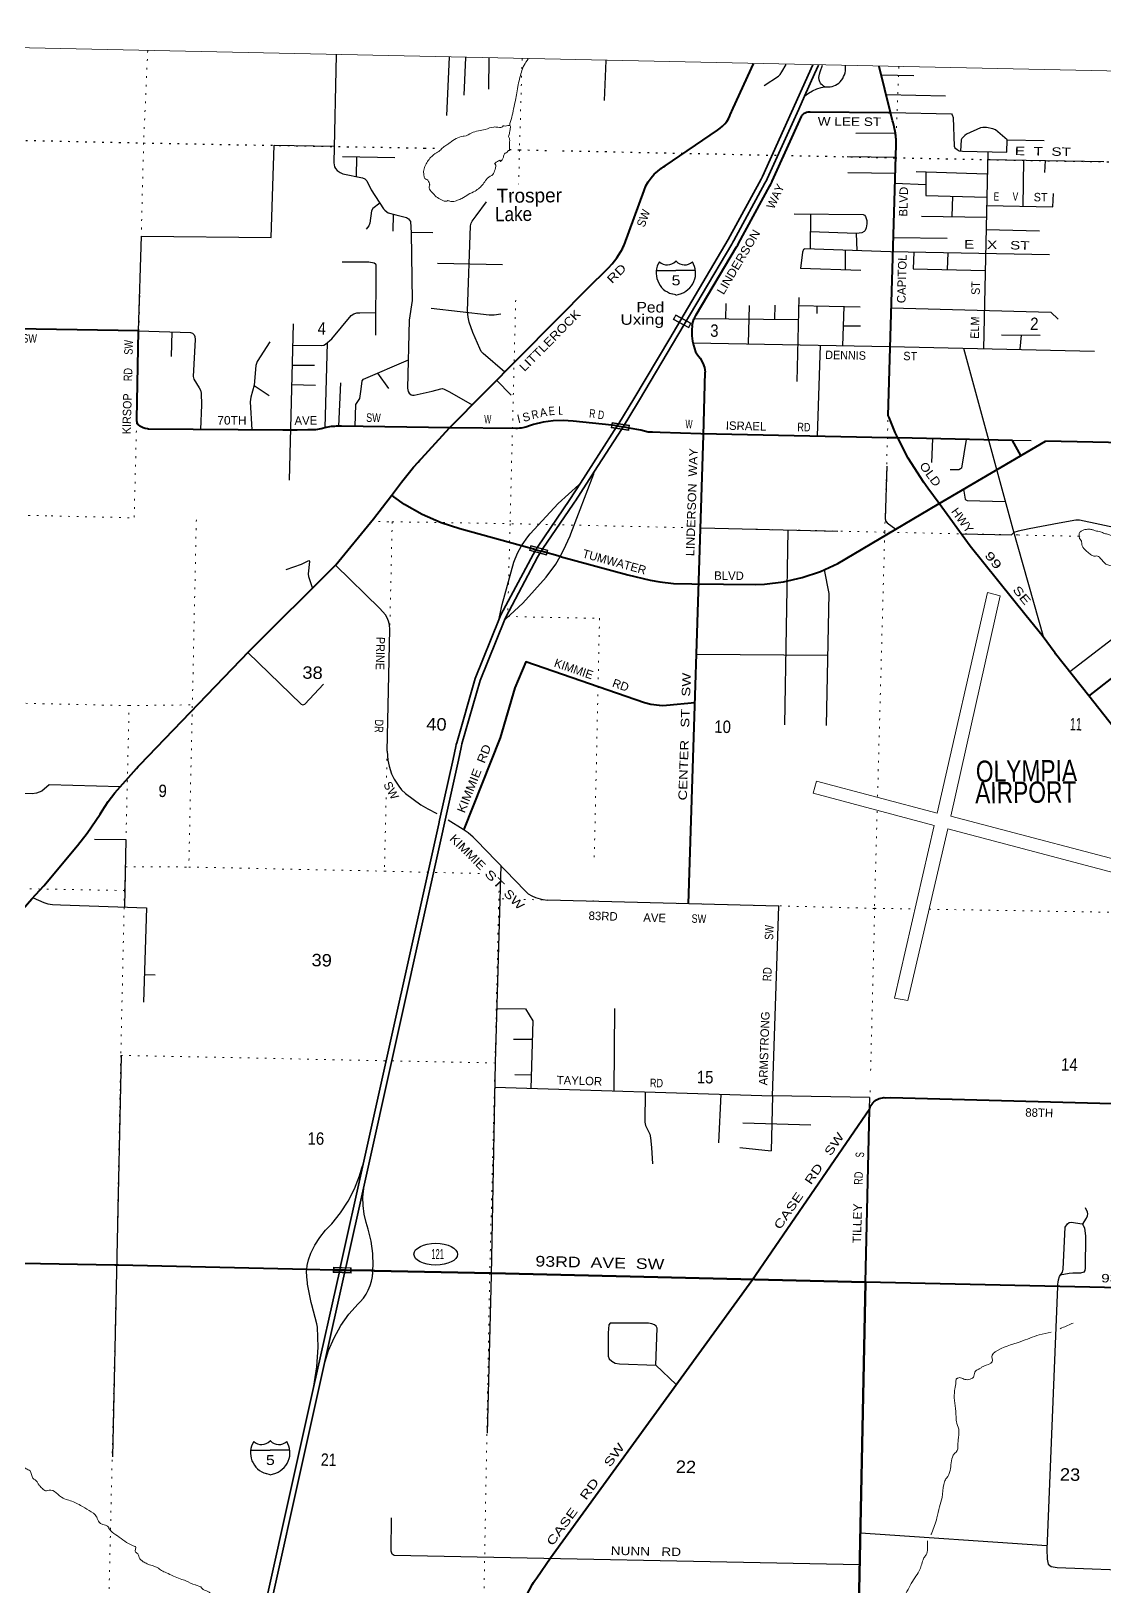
# Model space of a CAD drawing. Header units: feet. Extents: x -518066 to -250644, y -364975 to -177792.
# Drawn here: x -490055 to -474854, y -199829 to -177792 of the extents above; entities that cross this region are included whole.
import ezdxf
from ezdxf.enums import TextEntityAlignment as Align

# ---------------------------------------------------------------- set-up
doc = ezdxf.new("R2010")
doc.units = ezdxf.units.FT
doc.header["$LTSCALE"] = 80
doc.linetypes.add('DOTTED', pattern=[1.5, 0.3, -1.2])
for name, color, linetype, lineweight in [('15', 7, 'Continuous', 25), ('17', 7, 'Continuous', 25), ('18', 7, 'Continuous', 35), ('19', 7, 'Continuous', 25), ('23', 7, 'Continuous', 70), ('26', 7, 'Continuous', 40), ('29', 7, 'Continuous', 25), ('30', 7, 'Continuous', 13), ('36', 7, 'Continuous', 13), ('39', 7, 'Continuous', 13), ('4', 7, 'Continuous', 25), ('41', 7, 'Continuous', 13), ('55', 7, 'Continuous', 13), ('6', 7, 'DOTTED', 25), ('7', 7, 'DOTTED', 13)]:
    doc.layers.add(name, color=color, linetype=linetype, lineweight=lineweight)
doc.layers.add('27', color=7, linetype='Continuous')
doc.layers.add('45', color=7, linetype='Continuous')

msp = doc.modelspace()

# ---------------------------------------------------------------- linework, layer by layer
at = {"layer": '15'}
for p, q in [((-480930.06, -181053.13), (-480927.16, -181050.22)), ((-480923.99, -181052.6), (-480927.42, -181050.22)), ((-481202.77, -181184.6), (-480926.36, -181184.6)), ((-480926.36, -181530.18), (-480990.25, -181512.22)), ((-480926.89, -181530.44), (-480863.26, -181511.7)), ((-486673.35, -197763.21), (-486670.45, -197760.3)), ((-486667.28, -197762.68), (-486670.71, -197760.3)), ((-486946.06, -197894.68), (-486669.65, -197894.68)), ((-486669.65, -198240.26), (-486733.54, -198222.3)), ((-486670.18, -198240.52), (-486606.55, -198221.78))]:
    msp.add_line(p, q, dxfattribs=at)
for points in [[(-480651, -181184.6), (-480926.89, -181184.6), (-480926.36, -181184.6)], [(-486394.29, -197894.68), (-486670.18, -197894.68), (-486669.65, -197894.68)]]:
    msp.add_lwpolyline(points, dxfattribs=at)
for centre, radius, start, end in [((-480900.14, -181219.7), 306.13, 148.4443, 254.43385), ((-481048.74, -180937.1), 165.66, 227.34239, 315.81152), ((-480805.05, -180937.1), 165.66, 224.18821, 312.69382), ((-480953.65, -181219.7), 306.13, 283.08089, 31.62484), ((-486643.43, -197929.78), 306.13, 148.44429, 254.43385), ((-486792.03, -197647.18), 165.66, 227.34269, 315.81214), ((-486548.34, -197647.18), 165.66, 224.18822, 312.69381), ((-486696.94, -197929.78), 306.13, 283.08096, 31.62483)]:
    msp.add_arc(centre, radius, start, end, dxfattribs=at)
at = {"layer": '17'}
msp.add_ellipse((-484326.79, -195116.96), major_axis=(-309.24, 1), ratio=0.500121, dxfattribs=at)
at = {"layer": '18'}
for p, q in [((-478963.16, -178395.9), (-478906.43, -178273.42)), ((-479105.67, -178711.64), (-478963.16, -178395.9)), ((-482279.64, -184197.64), (-481757.08, -183385.78)), ((-486055.95, -197005.66), (-485687.02, -195343.46)), ((-485925.1, -196763.8), (-485610.18, -195344.9))]:
    msp.add_line(p, q, dxfattribs=at)
for points in [[(-481757.08, -183385.78), (-481733.47, -183349.1), (-481522.54, -183001.01), (-481014.83, -182144.15), (-480186.11, -180745.52), (-479720.34, -179888.68), (-479703.33, -179852.58), (-478989.63, -178271.67)], [(-481675.79, -183398.58), (-481472.98, -183064.62), (-481457.31, -183038.72), (-481443.03, -183014.62), (-480976.1, -182226.59), (-480136.1, -180808.93), (-480121.11, -180783.62), (-480107.69, -180758.93), (-479666.81, -179947.89), (-479652.96, -179922.41), (-479641.4, -179897.89), (-479634.79, -179883.88), (-479188.82, -178895.84), (-479105.67, -178711.64)], [(-482080.14, -184027.19), (-481697.9, -183434.99), (-481675.79, -183398.58)], [(-482908.98, -185137.76), (-482887.89, -185103.11), (-482426.66, -184425.15), (-482279.64, -184197.64)], [(-482833.31, -185158.57), (-482811.45, -185122.77), (-482383.35, -184495.23), (-482362.7, -184464.95), (-482349.97, -184445.23), (-482080.14, -184027.19)], [(-483432.98, -186131.45), (-483405.25, -186062.7), (-482949.54, -185204.39), (-482908.98, -185137.76)], [(-483354.42, -186137.79), (-483336.96, -186094.5), (-482884.94, -185243.15), (-482833.31, -185158.57)], [(-485353.85, -193842.35), (-484283.38, -189019.42), (-484272.28, -188969.42), (-484080.42, -188105.01), (-484041.42, -187923.26), (-484036.04, -187898.22), (-484028.9, -187873.26), (-483768.75, -186963.95), (-483432.98, -186131.45)], [(-485342.57, -194139.17), (-484006.82, -188121.07), (-483967.99, -187940.16), (-483962.58, -187914.94), (-483955.49, -187890.16), (-483697.51, -186988.43), (-483354.42, -186137.79)], [(-485687.02, -195343.46), (-485678.32, -195304.25), (-485353.85, -193842.35)], [(-485610.18, -195344.9), (-485601.77, -195307), (-485342.57, -194139.17)], [(-487967.13, -205978.77), (-487960.06, -205939.1), (-487954.27, -205906.56), (-485925.1, -196763.8)], [(-488043.52, -205978), (-488036.55, -205938.88), (-488028.15, -205891.78), (-486055.95, -197005.66)]]:
    msp.add_lwpolyline(points, dxfattribs=at)
at = {"layer": '19'}
for points in [[(-478823.15, -178580.83), (-478839.76, -178569.99), (-478852.1, -178560.1), (-478865.72, -178546.48), (-478879.33, -178529.45), (-478891.24, -178509.02), (-478899.75, -178483.49), (-478901.45, -178447.74), (-478894.64, -178400.07), (-478886.14, -178371.12), (-478852.9, -178274.54)], [(-478823.15, -178580.83), (-478798.15, -178583.35), (-478795.99, -178583.6), (-478769.23, -178583.87), (-478742.6, -178581.34), (-478716.37, -178576.04), (-478690.84, -178568.03), (-478666.29, -178557.4), (-478642.98, -178544.26), (-478622.43, -178529.74), (-478601.32, -178509.48), (-478582.44, -178487.13), (-478566.01, -178462.92), (-478552.19, -178437.13), (-478541.15, -178410.04), (-478533, -178381.95), (-478527.83, -178353.15), (-478525.7, -178323.97), (-478527.05, -178281.41)], [(-479105.67, -178711.64), (-479081.38, -178694), (-479052.01, -178672.67), (-478993.8, -178639.09), (-478932.41, -178611.77), (-478868.5, -178591.03), (-478848.15, -178586.37), (-478823.15, -178580.83)], [(-483110.8, -185082.26), (-483102.49, -185067.08), (-483024.39, -184954.22), (-482992.39, -184914.42), (-482595.48, -184483.53), (-482302.14, -184218), (-482279.64, -184197.64)], [(-482565.54, -185232.2), (-482516.07, -185146.62), (-482424.02, -184940.12), (-482413.94, -184913.38), (-482087.92, -184062.48), (-482080.14, -184027.19)], [(-483432.98, -186131.45), (-483423.87, -186087.05), (-483388.51, -185914.62), (-483221.3, -185314.12), (-483168.37, -185187.48), (-483110.8, -185082.26)], [(-483354.42, -186137.79), (-483334, -186118.78), (-483093.72, -185895.15), (-482762.18, -185525.21), (-482629.21, -185342.36), (-482565.54, -185232.2)], [(-486152.09, -195332.83), (-486146.67, -195275.63), (-486130.42, -195195.11), (-486095.21, -195103.56), (-486038.07, -194988.05), (-485969.16, -194879.15), (-485889.26, -194778.05), (-485799.22, -194685.86), (-485674.28, -194532.75), (-485566.03, -194367.42), (-485475.65, -194191.68), (-485404.14, -194007.46), (-485371.12, -193892.35), (-485353.85, -193842.35)], [(-485217.23, -195349.75), (-485215.52, -195324.75), (-485213.61, -195282.77), (-485218.24, -195107.47), (-485241.17, -194933.62), (-485282.15, -194763.12), (-485313.54, -194668.97), (-485340.96, -194550.2), (-485355.81, -194429.22), (-485357.93, -194307.35), (-485347.3, -194185.92), (-485344.51, -194158.38), (-485342.57, -194139.17)], [(-486055.95, -197005.66), (-486049.89, -196960.16), (-486048.85, -196952.33), (-486043.89, -196923.75), (-486010.39, -196714.09), (-485991.48, -196431.47), (-486002.21, -196148.41), (-486011.55, -196101.89), (-486082.48, -195834.64), (-486091.06, -195800.72), (-486140.25, -195542.43), (-486144.15, -195521.17), (-486153.57, -195439.56), (-486154.42, -195357.42), (-486152.09, -195332.83)], [(-485925.1, -196763.8), (-485921.5, -196751.2), (-485916.3, -196732.32), (-485901.4, -196669.01), (-485843.16, -196481.26), (-485765.6, -196300.64), (-485669.6, -196129.1), (-485556.19, -195968.55), (-485426.61, -195820.73), (-485394.93, -195789.57), (-485351.38, -195738.59), (-485313.41, -195683.33), (-485281.42, -195624.41), (-485255.76, -195562.46), (-485236.72, -195498.18), (-485229.14, -195457.25), (-485224.58, -195432.63), (-485220.55, -195407.25), (-485218.74, -195395.87), (-485217.63, -195374.75), (-485217.23, -195349.75)]]:
    msp.add_lwpolyline(points, dxfattribs=at)
at = {"layer": '23'}
msp.add_line((-485778.96, -195341.17), (-485687.02, -195343.46), dxfattribs=at)
for points in [[(-485217.23, -195349.75), (-485242.23, -195349.21), (-485610.18, -195344.9), (-485687.02, -195343.46)], [(-478242.31, -195511.34), (-483539.79, -195386.97), (-483540.24, -195386.94), (-485192.23, -195350.31), (-485217.23, -195349.75)], [(-478461.53, -206139.79), (-478458, -206114.79), (-478351.05, -200847.36), (-478350.54, -200822.36), (-478350.02, -200797.36), (-478242.42, -195516.4), (-478242.31, -195511.34)]]:
    msp.add_lwpolyline(points, dxfattribs=at)
at = {"layer": '26'}
for p, q in [((-477889.1, -178944.08), (-478050.48, -178291.41)), ((-477785.02, -183555.16), (-477930.32, -183552.11)), ((-476161.13, -183589.28), (-477785.02, -183555.16)), ((-476041.71, -183802.58), (-476161.13, -183589.28)), ((-472646.13, -183663.15), (-475696.74, -183599.04)), ((-482908.98, -185137.76), (-483110.8, -185082.26)), ((-482908.98, -185137.76), (-482833.31, -185158.57)), ((-482565.54, -185232.2), (-482833.31, -185158.57)), ((-485778.96, -195341.17), (-486152.09, -195332.83))]:
    msp.add_line(p, q, dxfattribs=at)
for points in [[(-484133.04, -183410.01), (-482135.22, -181396.5), (-481928.62, -181193.27), (-481901.67, -181166.65), (-481879.55, -181143.67), (-481828.47, -181090.61), (-481761.89, -181005.12), (-481704.62, -180913.14), (-481684.81, -180874.15), (-481672.09, -180849.09), (-481661.68, -180824.15), (-481376.93, -180048.32), (-481350.51, -179986.17), (-481317.73, -179927.12), (-481278.97, -179871.83), (-481234.63, -179820.88), (-481185.21, -179774.86), (-481131.26, -179734.25), (-481127.06, -179731.58), (-481101.7, -179715.46), (-481077.06, -179698.65), (-480336.81, -179193.71), (-480299.9, -179168.49), (-480265.83, -179139.56), (-480234.97, -179107.22), (-480207.66, -179071.83), (-480184.2, -179033.79), (-480164.84, -178993.5), (-480158.41, -178977.15), (-480116.16, -178885.46), (-479827.83, -178254.03)], [(-480696.26, -181960.56), (-480690.85, -181937.09), (-480683.63, -181906.4), (-480672.35, -181874.78), (-480666.03, -181860.33), (-480652.8, -181837.89), (-480638.03, -181812.96), (-480067.27, -180849.71), (-480052, -180823.93), (-480038.83, -180799.71), (-479595.54, -179984.22), (-479581.33, -179958.07), (-479570.08, -179934.22), (-479562.15, -179917.4), (-479149.06, -179002.22), (-479143.16, -178991.25), (-479136.15, -178980.96), (-479128.11, -178971.46), (-479119.11, -178962.85), (-479109.27, -178955.23), (-479098.68, -178948.68), (-479087.47, -178943.28), (-479078.06, -178939.9), (-479053.11, -178934.6), (-479028.06, -178934.8), (-477918, -178943.85), (-477889.1, -178944.08)], [(-477921.24, -183236.93), (-477810.81, -179404.63), (-477809.84, -179350.15), (-477809.39, -179325.24), (-477811.71, -179300.15), (-477817.64, -179235.99), (-477835.15, -179148.18), (-477853.1, -179087.22), (-477859.44, -179064.06), (-477889.1, -178944.08)], [(-481757.08, -183385.78), (-481836.46, -183374.03), (-482383.37, -183316.94), (-482525.05, -183307.11), (-482666.99, -183312.15), (-482807.63, -183331.99), (-482945.42, -183366.42), (-482987.16, -183379.96), (-483051.29, -183401.05), (-483117.28, -183415.33), (-483142.74, -183418.43), (-483167.81, -183421.49), (-483192.74, -183420.84), (-484123.49, -183411.11), (-485663.34, -183389.86), (-485680.1, -183389.12), (-485736.16, -183390.19), (-485761.29, -183390.66), (-485786.16, -183393.01), (-485807.86, -183395.06), (-485876.13, -183407.61), (-485950.97, -183426.6), (-486030.77, -183438.34), (-486086.37, -183440.64), (-486111, -183441.66), (-486136.37, -183441.99), (-486286.63, -183443.94), (-486491.23, -183443.24), (-488394.24, -183430.43), (-488409.85, -183428.22), (-488439.99, -183421.49), (-488469.26, -183411.65), (-488497.34, -183398.8), (-488497.94, -183398.54), (-488507.81, -183393.53), (-488517.1, -183387.53), (-488525.71, -183380.58), (-488533.54, -183372.78), (-488540.52, -183364.2), (-488546.57, -183354.93), (-488551.61, -183345.09), (-488554.28, -183338.17), (-488560.22, -183313.21), (-488559.77, -183288.17), (-488537.01, -182035.46), (-490569.17, -182003.47)], [(-480696.26, -181960.56), (-480703.48, -182029.17), (-480703.48, -182108.62), (-480692.65, -182184.45), (-480679.12, -182238.61), (-480647.54, -182334.31), (-480622.28, -182377.65), (-480585.29, -182426.39), (-480545.59, -182495), (-480523.03, -182556.4), (-480512.95, -182625.1)], [(-480749.69, -190153.6), (-480537.1, -183515.69), (-480512.95, -182625.1)], [(-477785.02, -183555.16), (-477824.47, -183477.08), (-477908.84, -183267.72), (-477921.24, -183236.93)], [(-484955.45, -184368.2), (-484812.81, -184180.22), (-484642.9, -183969.06), (-484575.37, -183897.38), (-484551.54, -183872.08), (-484529.05, -183847.38), (-484133.02, -183412.43)], [(-481757.08, -183385.78), (-481701.16, -183393.97), (-481675.79, -183398.58)], [(-477930.32, -183552.11), (-480575.88, -183496.52), (-481147.85, -183476.85), (-481257.12, -183474), (-481317.47, -183474.73), (-481421.66, -183446.72), (-481587.44, -183414.64), (-481675.79, -183398.58)], [(-477198.74, -184485.26), (-477359.41, -184264.05), (-477419.37, -184184.26), (-477640.45, -183841.28), (-477785.02, -183555.16)], [(-482565.54, -185232.2), (-481606, -185496.05), (-481289.65, -185569.75), (-481153.65, -185590.91), (-480962.85, -185614.51), (-480700, -185623.05), (-479805, -185631.05), (-479671.6, -185625.64), (-479402.02, -185593.51), (-479137.27, -185533.38), (-478880.27, -185445.9), (-478633.81, -185332.04), (-477223.4, -184499.81), (-475696.74, -183599.04)], [(-494455.79, -195173.58), (-494448.86, -195165.48), (-490043.31, -190083.89), (-489876.25, -189898.59), (-489396.82, -189326.16), (-489262.19, -189152.23), (-489076.32, -188885.03), (-489051.2, -188838.75), (-488966.54, -188705.85), (-488868.45, -188582.52), (-488561.11, -188235.3), (-488539.08, -188210.42), (-488514.98, -188185.3), (-486967.93, -186573.17), (-485741.85, -185351.61), (-485206.7, -184699.29), (-484955.45, -184368.2)], [(-483110.8, -185082.26), (-483988, -184841.05), (-484250.29, -184755.79), (-484517.27, -184639.65), (-484770.65, -184496.25), (-484922, -184391.37), (-484955.45, -184368.2)], [(-475081.81, -187208.85), (-475554.31, -186611.37), (-475559.69, -186604.76), (-475742.15, -186354.18), (-475966.44, -186075.67), (-476760.63, -185088.43), (-477198.74, -184485.26)], [(-475081.81, -187208.85), (-475059.62, -187191.59), (-472787.02, -185423.37)], [(-480658.54, -187307.68), (-481058.48, -187346.54), (-481113.52, -187348.35), (-481158.63, -187346.54), (-481282.23, -187328.49), (-481371.78, -187305.47), (-483053.26, -186726.53), (-483209.33, -187095.7), (-483413.78, -187801.57), (-483936.45, -189111.67)], [(-471896.4, -191685.26), (-471911.84, -191662.52), (-472551.77, -190652.27), (-473210.81, -189611.86), (-473333.27, -189424.42), (-473415.28, -189316.21), (-475081.81, -187208.85)], [(-478242.31, -195511.34), (-478187.7, -193072.88), (-478182.47, -193051.64), (-478174.89, -193030.52), (-478165.14, -193010.3), (-478153.33, -192991.22), (-478139.59, -192973.48), (-478124.06, -192957.27), (-478106.94, -192942.78), (-478088.38, -192930.15), (-478068.62, -192919.53), (-478047.84, -192911.03), (-478026.3, -192904.76), (-478004.22, -192900.77), (-477981.84, -192899.11), (-477959.41, -192899.8), (-477890.18, -192899.26), (-474225.5, -192996.85)], [(-483043.19, -199949.36), (-482956.41, -199790.83), (-482942.74, -199765.86), (-482925.12, -199740.83), (-482895.85, -199699.26), (-482704.51, -199418.08), (-479852.68, -195487.78), (-478182.47, -193051.64)], [(-486152.09, -195332.83), (-488819.53, -195273.23), (-488844.53, -195272.24), (-488869.53, -195271.8), (-494143.53, -195179.98), (-494430.57, -195174.09), (-494455.79, -195173.58)], [(-470288.56, -195689.2), (-470600.54, -195656.01), (-470658.13, -195651.08), (-470683.13, -195648.94), (-470708.13, -195646.37), (-470743.42, -195644.28), (-470821.59, -195647.03), (-470874.85, -195662.09), (-470945.08, -195675.06), (-470991.41, -195678.68), (-470997.09, -195679.13), (-471041.41, -195677.76), (-471145.91, -195674.52), (-471696.41, -195652.74), (-472954.72, -195629.94), (-478242.31, -195511.34)]]:
    msp.add_lwpolyline(points, dxfattribs=at)
at = {"layer": '29'}
for p, q in [((-484137.81, -178162.81), (-484172.9, -178988.72)), ((-483903.62, -178167.78), (-483927.82, -178699.72)), ((-483573.27, -178174.8), (-483579.07, -178615.39)), ((-481916.78, -178209.91), (-481944.65, -178774.28)), ((-478021.27, -178409.56), (-477560.01, -178419.91)), ((-477952.03, -178689.57), (-477111.86, -178708.33)), ((-477816.95, -179239.45), (-478379.5, -179240.86)), ((-476239.24, -179331.04), (-475713.47, -179340.13)), ((-485646.86, -179570.29), (-484904.04, -179583.35)), ((-485449.45, -179852.8), (-485443.6, -179573.86)), ((-477823.88, -179584.21), (-478503.22, -179572.53)), ((-476511.75, -179500.94), (-476572.51, -182291.25)), ((-477822.5, -179810.39), (-478491.55, -179799.09)), ((-476522.9, -179819.51), (-477527.38, -179786.24)), ((-476514.15, -179611.01), (-474868.37, -179641.44)), ((-476004.66, -179620.43), (-476017.72, -180270.47)), ((-475704.13, -179795.59), (-475696.8, -179626.12)), ((-477826.48, -179948.39), (-477388.7, -179964.3)), ((-477013.26, -180131.3), (-477019.59, -180419.8)), ((-484928.09, -180384.7), (-484933.53, -180626.45)), ((-479023.66, -180381.52), (-479026.73, -180878.21)), ((-477448.01, -180412.2), (-476531.95, -180428.46)), ((-484676.04, -180640.14), (-484369.93, -180644.66)), ((-478373.08, -180657.42), (-478366.94, -180901.73)), ((-475778.83, -180624.74), (-476535.87, -180608.6)), ((-478530.58, -180895.9), (-478531.22, -181177.77)), ((-477084.68, -180728.47), (-477848.76, -180721.79)), ((-484304.2, -181081.32), (-483380.03, -181100.05)), ((-477078.46, -180934.07), (-477086.27, -181171.15)), ((-478307.13, -181185.3), (-479165.09, -181156.48)), ((-479188.58, -181564.75), (-479215.26, -182757.2)), ((-480219.01, -181649.81), (-480223.92, -181868.3)), ((-479888.82, -181677.25), (-479903.08, -182221.87)), ((-479528.08, -181673.46), (-479531.24, -181874.19)), ((-479197.21, -181680.75), (-478318.8, -181696.82)), ((-478933.44, -181685.58), (-478931.08, -181792.91)), ((-478551.88, -181692.56), (-478566.4, -182248.66)), ((-486347.21, -181940.91), (-486402.25, -184151.52)), ((-480668.5, -181864.52), (-479195.57, -181877.04)), ((-478559.05, -181967.33), (-478311.52, -181969.09)), ((-488064.92, -182051.14), (-488074.99, -182399.08)), ((-485865.93, -182206.67), (-485896.97, -183412.9)), ((-478886.56, -182242.25), (-478927.83, -183531.15)), ((-476317.51, -182095.97), (-475769.5, -182098.54)), ((-476038.93, -182097.28), (-476056.41, -182295.6)), ((-486361.72, -182523.62), (-486041.4, -182522.47)), ((-485153.68, -182638.35), (-484995.66, -182852.83)), ((-486898.46, -182810.26), (-486684.08, -182955.18)), ((-486368.6, -182799.9), (-486029.71, -182805.08)), ((-485675.59, -182775.47), (-485701.49, -183389.33)), ((-483466.85, -182738.59), (-483257.61, -182949.94)), ((-477295.4, -183565.45), (-477310.26, -183901.66)), ((-475896.68, -183594.84), (-476161.13, -183589.28)), ((-478636.28, -184880.3), (-480571.61, -184831.26)), ((-479343.35, -184862.38), (-479391.04, -187620.48)), ((-485118.91, -185970.09), (-485746.57, -185358.23)), ((-474479.08, -186196.11), (-475350.12, -186869.57)), ((-485013.76, -187991.83), (-484977.99, -186267.35)), ((-478778.63, -186636.29), (-480636.67, -186624.8)), ((-488451.12, -191153.72), (-488300.19, -191159.74)), ((-481797.09, -191637.38), (-481805.35, -192804.21)), ((-482961.4, -192075.77), (-483224.47, -192078.15)), ((-488781.11, -192304.24), (-488904.86, -197986.99)), ((-482975.85, -192578.81), (-483207.64, -192577.37)), ((-483492.65, -192753.32), (-479558.65, -192871.98)), ((-480288.66, -192849.96), (-480326.17, -193537.56)), ((-479558.65, -192871.98), (-479576.47, -193650.78)), ((-478187.89, -193059.22), (-478182.58, -192895.49)), ((-479981.32, -193258.18), (-479015.29, -193284.5)), ((-480020.93, -193604.51), (-479576.47, -193650.78)), ((-480924.29, -196964.65), (-481211.08, -196689.07)), ((-475676.28, -199250.2), (-478314.78, -199067.59))]:
    msp.add_line(p, q, dxfattribs=at)
for points in [[(-485735.42, -178128.78), (-485767.87, -179660.12), (-485758.91, -179715.1), (-485747.24, -179738.45), (-485721.56, -179768.82), (-485680.71, -179796.31), (-485642.19, -179815.53), (-485364.39, -179869.25), (-485331.84, -179884.27), (-485303.69, -179911.29), (-485241.17, -180042.57), (-485064.72, -180308.98), (-485049.25, -180329.35), (-485021.24, -180353.07), (-485002.56, -180364.39), (-484890.23, -180395.03), (-484741.1, -180432.12), (-484711, -180449.14), (-484685.08, -180490.51), (-484675.43, -180650.28), (-484660.95, -181610.23), (-484701.28, -181887.79), (-484724.96, -182850.9), (-484715.43, -182898.52), (-484701.42, -182921.88), (-484673.41, -182945.23), (-484654.73, -182949.91), (-484632.94, -182949.12), (-484379.06, -182892.72), (-484254, -182859.46), (-484229.86, -182856.48), (-484206.52, -182865.82), (-484130.67, -182902.3), (-483812.26, -183086.72)], [(-479676.33, -178560.73), (-479476.73, -178430.4), (-479450.29, -178405.53), (-479425.37, -178369.68), (-479366.27, -178263.74)], [(-477889.1, -178944.08), (-477027.81, -178965.25), (-477013.8, -178979.28), (-477004.02, -179015.37), (-476987.16, -179424.44), (-476978.78, -179444.08), (-476946.1, -179469.77), (-476915.75, -179488.45), (-476870.47, -179495.18), (-476241.16, -179505.29), (-476239.24, -179331.04), (-476400.45, -179189.19), (-476438.34, -179175.47), (-476528.22, -179159.13), (-476580.17, -179157.11), (-476614.6, -179163.8), (-476810.86, -179252.1), (-476837.54, -179270.07), (-476857.39, -179287.59), (-476879.56, -179314.45), (-476888.9, -179334.49), (-476900.16, -179490.77)], [(-488537.01, -182035.46), (-488494.88, -180696.04), (-486655.74, -180716.02), (-486615.65, -179409.13), (-485762.85, -179423.2)], [(-477390.22, -179790.78), (-477387.31, -180122.58), (-476525.72, -180142.66)], [(-485118.2, -180228.23), (-485217.33, -180303.66), (-485237.77, -180337.15), (-485259.35, -180513.87), (-485272.65, -180550.73), (-485309.76, -180595.97)], [(-483351.24, -182622.07), (-483655.33, -182360.03), (-483683.52, -182330.94), (-483704.53, -182288.89), (-483800.96, -182060.26), (-483851.61, -181915.19), (-483870.28, -181845.12), (-483876.4, -181760.06), (-483833.15, -180550.98), (-483823.59, -180513.8), (-483809.58, -180483.44), (-483753.76, -180408.51), (-483606.98, -180211.47)], [(-476528.28, -180260.21), (-475589.73, -180279.07), (-475582.75, -180093.04)], [(-479254.13, -180379.27), (-478274.45, -180388.84), (-478255.77, -180398.18), (-478244.1, -180416.87), (-478223.75, -180474.52), (-478223.09, -180521.97), (-478234.76, -180578.03), (-478248.77, -180617.73), (-478263.38, -180631.9), (-478295.46, -180650.43), (-478368.22, -180657.59), (-479025.23, -180634.71)], [(-475638.38, -180961.27), (-477888.91, -180918.77), (-479102.9, -180875.5), (-479121.88, -180884), (-479136.04, -180922.84), (-479165.09, -181156.48)], [(-485175.19, -182099.54), (-485172.74, -181099.9), (-485179.94, -181093.04), (-485200.95, -181079.03), (-485274.22, -181065.56), (-485653.13, -181065.07)], [(-477559.63, -180924.99), (-477567.55, -181160.38), (-476548.38, -181183.19)], [(-486349.24, -182241.47), (-485945.67, -182244.52), (-485912.99, -182239.85), (-485889.64, -182225.83), (-485797.88, -182151.67), (-485525.75, -181819.21), (-485485.77, -181796.07), (-485446.08, -181784.4), (-485400.61, -181781.95), (-485174.4, -181775.91)], [(-484392.72, -181718.42), (-483568.79, -181811.04), (-483499.1, -181810.09), (-483404.12, -181798.7)], [(-477877.25, -181710.34), (-475620.09, -181771.55), (-475514.56, -181873.59)], [(-488537.01, -182035.46), (-487796.88, -182060.04), (-487771.2, -182069.39), (-487747.86, -182095.08), (-487736.18, -182118.43), (-487734.75, -182158.29), (-487759.58, -182685.98), (-487753.47, -182722.83), (-487674.02, -182844.82), (-487659.19, -182879.84), (-487649.85, -182919.54), (-487643.4, -183087.91), (-487657.15, -183435.39)], [(-486674.92, -182192.09), (-486856.12, -182471.1), (-486874.96, -182528.18), (-486897.25, -182806.15), (-486947.17, -182975.6), (-486952.71, -183043.31), (-486932.12, -183440.27)], [(-480689.56, -182206.11), (-477898.58, -182262.05), (-474999.46, -182325.89)], [(-485469.07, -183392.54), (-485460.1, -183083.02), (-485401.87, -182995.98), (-485384.87, -182864.13), (-485366.72, -182744.35), (-485351.65, -182724.64), (-484715.03, -182447.16)], [(-476856.09, -182285.01), (-476156.91, -184848.24), (-475723.55, -186379.72)], [(-476817.09, -183575.5), (-476885.29, -183984.45), (-476897.04, -183992.75), (-476922.72, -184004.43), (-477042.23, -184008.98)], [(-477940.59, -183955.38), (-477964.43, -184700.64), (-477956.93, -184733.16), (-477938.26, -184758.85), (-477813.84, -184848.21)], [(-476854.97, -184282.43), (-476833, -184422.37), (-476822.34, -184431.85), (-476803.66, -184438.86), (-476264.13, -184455.17)], [(-472691.52, -185000.07), (-473913.5, -184978.39), (-474044.22, -184969.04), (-474130.3, -184951.82), (-475211.71, -184719.19), (-475267.53, -184721.47), (-475499.35, -184760.82), (-475924.24, -184843.44), (-476082.29, -184873.28), (-476144.19, -184893.18)], [(-476888.07, -184912.98), (-476175.67, -184927), (-476144.19, -184893.18)], [(-486069.89, -185678.44), (-486122.24, -185523.91), (-486127.41, -185479.93), (-486109.41, -185304.04), (-486115.85, -185296.12), (-486139.38, -185299.36), (-486232.73, -185349.35), (-486450.95, -185424.59)], [(-478830.09, -185422.72), (-478761.72, -185759.42), (-478797.76, -187627.78)], [(-484977.99, -186267.35), (-484983.84, -186203.02), (-484996.61, -186151.92), (-485013.63, -186100.83), (-485037.04, -186062.51), (-485118.91, -185970.09)], [(-486989.19, -186595.32), (-486233.08, -187324.69), (-486209.47, -187333.46), (-486178.98, -187325.91), (-485917.95, -187041.27)], [(-485013.76, -187991.83), (-485005.12, -188119.02), (-484985.97, -188202.04), (-484954.05, -188312.75), (-484917.88, -188389.38), (-484851.91, -188487.32), (-484811.48, -188538.41), (-484756.16, -188589.5), (-484539.12, -188751.29), (-484441.24, -188808.78), (-484309.32, -188874.77)], [(-488792.9, -188497.16), (-489797.46, -188468.78), (-489905.69, -188556.5), (-489978.76, -188585.82), (-490038.9, -188595.58), (-492458.25, -188571.34)], [(-483799.14, -189208.53), (-483868.86, -189149.4), (-483936.95, -189102.56), (-484149.73, -188970.57)], [(-489157.18, -189238.42), (-488715.75, -189244.47), (-488732.1, -190195.11)], [(-483061.08, -189969.07), (-483752.4, -189255.06), (-483799.14, -189208.53)], [(-483407.5, -189611.28), (-483485.86, -192402.37), (-483544.16, -195414.64), (-483600.68, -197650.66)], [(-490028.18, -190067.11), (-489873.7, -190136.71), (-489817.33, -190153.19), (-489754.64, -190164.74), (-489637.2, -190167.24), (-488421.26, -190212.56), (-488463.61, -191547.47)], [(-483061.08, -189969.07), (-483017.74, -190011.62), (-482966.67, -190041.42), (-482913.48, -190064.84), (-482847.51, -190081.87), (-482807.08, -190092.52), (-482743.19, -190100.31)], [(-478184.85, -192896), (-479558.65, -192871.98), (-479471.94, -190187.75), (-482743.19, -190100.31)], [(-483464.34, -191635.98), (-483054.24, -191641.22), (-482953.87, -191813.77), (-482981.3, -192768.74)], [(-481360.79, -192817.62), (-481368.67, -193247.54), (-481359.22, -193294), (-481297.84, -193417.59), (-481287.81, -193468.94), (-481274.02, -193606.44), (-481259.12, -193835.16)], [(-475171.34, -194695.39), (-475112.87, -194607.75), (-475098.65, -194572.43), (-475093.72, -194543.88), (-475100.11, -194522.59), (-475130.24, -194461.53)], [(-475525.06, -195572.29), (-475512.01, -195478.7), (-475498.04, -195433.81), (-475455.43, -195369.79), (-475444.84, -195329.48), (-475417.05, -194733.57), (-475385.25, -194686.53), (-475361.85, -194667.37), (-475331.26, -194663.37), (-475177.46, -194688.86), (-475159.69, -194707.82), (-475144.79, -194748.27), (-475129.15, -194858.23), (-475134.16, -195316.71), (-475138.18, -195348.86), (-475153.31, -195369.94), (-475197.2, -195387.6), (-475305.45, -195387.17), (-475357.6, -195389.1), (-475486.26, -195416.11)], [(-475525.06, -195572.29), (-475678.06, -199293.45), (-475670.4, -199438.52), (-475658.79, -199506.24), (-475615.08, -199540.71), (-475527.53, -199553.26), (-474287.58, -199601.12), (-474265.94, -199591.81), (-474248.83, -199571.94), (-474216.25, -199460.48)], [(-478323.88, -199514.66), (-484916.64, -199384.62), (-484945.17, -199365.28), (-484959.42, -199325.57), (-484954.75, -198850.87)]]:
    msp.add_lwpolyline(points, dxfattribs=at)
msp.add_lwpolyline([(-481211.08, -196689.07), (-481193.22, -196162.58), (-481208.55, -196135.62), (-481231.95, -196116.46), (-481266, -196101.56), (-481316.02, -196095.72), (-481859.29, -196093.54), (-481878.84, -196116.46), (-481886.4, -196229.16), (-481883.82, -196559.78), (-481870.33, -196599.74), (-481834.15, -196631.68), (-481785.21, -196659.36), (-481727.95, -196671.46)], close=True, dxfattribs=at)
at = {"layer": '36'}
msp.add_lwpolyline([(-476517.94, -185742.69), (-476338.35, -185790), (-477035.08, -188913.5), (-474055.38, -189695.31), (-474063.43, -189887.91), (-477076.66, -189094.1), (-477643.86, -191525), (-477834.21, -191488.26), (-477269.54, -189042.29), (-478985.84, -188588.59), (-478936.56, -188417.22), (-477227.14, -188867.71), (-476516.15, -185745.7)], dxfattribs=at)
at = {"layer": '39'}
msp.add_line((-487650.41, -199829.35), (-487732.23, -199801.5), dxfattribs=at)
for points in [[(-483278.98, -179134.4), (-483277.48, -179101.88), (-483259.99, -179042.12), (-483230.44, -178922.65), (-483204.57, -178796), (-483182.06, -178694.65), (-483165.1, -178578.91), (-483140.85, -178472.13), (-483114.69, -178374.36), (-483075.9, -178276.47), (-483020.21, -178186.21)], [(-483298.99, -179129.27), (-483306.99, -179127.1), (-483343.44, -179138.37), (-483373.5, -179133.72), (-483377.7, -179141.66), (-483446.36, -179154.27), (-483506.63, -179150.99), (-483626.04, -179184.61), (-483818.22, -179234.77), (-483923.84, -179280.75), (-483939.96, -179282.41), (-484127.02, -179372.87), (-484167.91, -179402.14), (-484223.05, -179439.14), (-484268.3, -179484.39), (-484333.58, -179525.19), (-484341.76, -179531.05), (-484397.16, -179580.1), (-484480.5, -179708.92), (-484498.18, -179778.85), (-484493.45, -179837.22), (-484480.34, -179879.69), (-484452.51, -179894.34), (-484415.67, -179955.4), (-484412.01, -179971.55), (-484420.68, -179999.49), (-484421, -180013.54), (-484378.18, -180076.74), (-484319.24, -180138.26), (-484245.85, -180184.02), (-484171.8, -180199.65), (-484153.57, -180194.01), (-484137.58, -180198.37), (-484089.52, -180207.42), (-484018.7, -180188.83), (-483957.77, -180162), (-483866, -180105.69), (-483770.39, -180057.49), (-483657.57, -179959.43), (-483609.85, -179894.15), (-483595.37, -179876.37), (-483517.72, -179821.78), (-483487.99, -179752.09), (-483486.32, -179677.78), (-483492.31, -179675.65), (-483451.23, -179638.35), (-483414.79, -179627.07), (-483414.96, -179635.1), (-483375.91, -179597.76), (-483360.48, -179537.82), (-483346.05, -179522.05), (-483315.53, -179506.62), (-483296.9, -179482.92), (-483288.91, -179485.09), (-483282.47, -179467.15), (-483284.99, -179400.79), (-483281.22, -179322.52), (-483296.42, -179284.79)], [(-483298.99, -179129.27), (-483275.04, -179133.51), (-483274.54, -179186.16), (-483281.01, -179227.44), (-483296.42, -179284.79)], [(-475213.13, -184954.62), (-475219.33, -184931.34), (-475207.13, -184891.15), (-475173.02, -184866.79), (-475126.23, -184851.47), (-475077.04, -184848.71), (-475027.75, -184855.11), (-474988.7, -184869.62), (-474915.29, -184884.95), (-474856.7, -184907.29), (-474802.75, -184922.8), (-474755.63, -184942.95), (-474702.7, -184971.07), (-474645.43, -184989.19)], [(-475184.21, -185026.38), (-475186.39, -185017.47), (-475205.86, -184988.92), (-475213.13, -184954.62), (-475206.95, -184948.72)], [(-474645.43, -184989.19), (-474525.07, -185031.55), (-474507.08, -185035.95), (-474350.61, -185053.35), (-474246.62, -185079.67), (-474136.8, -185114.15), (-474096.41, -185106.97), (-474081.89, -185087.19), (-474017.24, -185074.51), (-473753.46, -185148.43), (-473694.02, -185187.87), (-473633.43, -185265.5), (-473635.29, -185347.82), (-473638.8, -185414.04), (-473662.32, -185475.83), (-473709.86, -185533.07), (-473744.58, -185556.45), (-473758.92, -185568.19), (-473822.14, -185607.03), (-473844.3, -185608.56), (-473903.36, -185641.46), (-473974.35, -185668.07), (-474000.39, -185663.5), (-474100.35, -185637.27), (-474217.53, -185572.48), (-474307.22, -185536.43), (-474363.23, -185523.18), (-474447.06, -185495.28), (-474550.36, -185438.83), (-474717.71, -185368.97), (-474839.78, -185342.27), (-474914.4, -185262.32), (-474920.29, -185256.17), (-474973.93, -185226.91), (-474998.1, -185228.4), (-475044.06, -185215.37), (-475091.43, -185176.19), (-475166.14, -185100.27), (-475184.21, -185026.38)], [(-475487.14, -196171.85), (-475462.25, -196161.11), (-475301.83, -196092.2)], [(-477317.53, -199089.42), (-477315.99, -199086.67), (-477305.44, -199064.81), (-477232.3, -198853.43), (-477194.51, -198693.53), (-477159.36, -198561.69), (-477135.09, -198377.4), (-477111.49, -198311.61), (-477094.9, -198289.87), (-477046.23, -198182.43), (-477001.09, -197964.42), (-476986.52, -197942.64), (-476957.88, -197921.15), (-476935.29, -197811.14), (-476929.64, -197738.95), (-476927, -197710.88), (-476922.4, -197596.47), (-476956.12, -197487.28), (-476960.66, -197420.9), (-476985.84, -197111), (-476977.91, -197026.8), (-476963.49, -196922.64), (-476950.43, -196878.72), (-476938.28, -196874.97), (-476909.91, -196865.53), (-476852.04, -196884.84), (-476781.82, -196892.36), (-476743.32, -196879.11), (-476714.73, -196859.64), (-476695.01, -196787.74), (-476645.86, -196748.61), (-476631.66, -196742.88), (-476598.95, -196719.48), (-476468.91, -196659.97), (-476450.37, -196640.27), (-476450.29, -196547.87), (-476429.56, -196520.19), (-476404.99, -196500.62), (-476051.86, -196357.47), (-475784.19, -196258.71), (-475615.88, -196221.49)], [(-491453.04, -197754.38), (-491246.2, -197790.53), (-491076.17, -197830.29), (-491006.63, -197867.93), (-490856.05, -197967.54), (-490677.01, -198053.7), (-490659.19, -198066.12), (-490617.53, -198091.11), (-490525.7, -198121.19), (-490470.15, -198154.5), (-490380.2, -198178.51), (-490281.53, -198172.56), (-490212.61, -198147.91), (-490136.23, -198149.53), (-490126.32, -198155.76), (-490070.71, -198187.08), (-490028.76, -198288.4), (-489969.59, -198339.87), (-489948.34, -198378.49), (-489907.17, -198425.57), (-489883.55, -198448.17), (-489837.78, -198469.22), (-489801.36, -198459.95), (-489600.85, -198574.69), (-489519.04, -198602.53), (-489357.77, -198674.26), (-489234.78, -198749.18), (-489128.19, -198837.81), (-489122.43, -198849.99), (-489107.2, -198888.48), (-489071.94, -198929.4), (-488956.67, -198990.11), (-488954.94, -199002.19)], [(-488954.94, -199002.19), (-488905.86, -199055.46), (-488806.86, -199123.85), (-488588.61, -199255.04), (-488576.64, -199259.3), (-488578.36, -199335.6), (-488556.56, -199350.13), (-488525.81, -199413.05), (-488466.83, -199472.56), (-488413.19, -199501.82), (-488269.61, -199555.08), (-488208.25, -199598.56), (-488138.59, -199630.18), (-487943.47, -199716.68), (-487863.61, -199742.48), (-487732.23, -199801.5), (-487730.32, -199801.86)], [(-477839.71, -200106.05), (-477787.79, -200032.83), (-477726.44, -199987.93), (-477672.64, -199920.77), (-477545.01, -199700.51), (-477482.49, -199603.41), (-477426.65, -199445.91), (-477399.35, -199394.26), (-477384.88, -199376.49), (-477364.79, -199288.53), (-477366.01, -199177.4)], [(-487650.41, -199829.35), (-487634.87, -199853.79), (-487561.28, -199889.5), (-487468.25, -199955.75), (-487422.44, -199974.81), (-487237.33, -200059.08), (-487137.46, -200089.33), (-487077.44, -200102.66), (-486876.63, -200114.94), (-486819.44, -200122.14)]]:
    msp.add_spline(points, degree=3, dxfattribs=at)
at = {"layer": '4', "lineweight": 13}
msp.add_lwpolyline([(-501256.99, -177792.42), (-469933.03, -178460.37), (-438608.17, -179085.23), (-407282.48, -179667), (-375956.02, -180205.68), (-344628.85, -180701.28), (-313301.03, -181153.78), (-281972.61, -181563.19), (-250643.67, -181929.5), (-252658.03, -364975.08), (-284238.76, -364605.82), (-315818.95, -364193.12), (-347398.54, -363736.98), (-378977.49, -363237.41), (-410555.71, -362694.39), (-442133.14, -362107.95), (-473709.75, -361478.07), (-505285.47, -360804.75)], close=True, dxfattribs=at)
msp.add_lwpolyline([(-501256.99, -177792.42), (-469933.03, -178460.37), (-438608.17, -179085.23), (-407282.48, -179667), (-375956.02, -180205.68), (-344628.85, -180701.28), (-313301.03, -181153.78), (-281972.61, -181563.19), (-250643.67, -181929.5), (-252658.03, -364975.08), (-284238.76, -364605.82), (-315818.95, -364193.12), (-347398.54, -363736.98), (-378977.49, -363237.41), (-410555.71, -362694.39), (-442133.14, -362107.95), (-473709.75, -361478.07), (-505285.47, -360804.75)], close=True, dxfattribs=at)
at = {"layer": '55'}
for p, q in [((-480965.44, -181876.79), (-480929.96, -181810.72)), ((-480745.2, -181995.08), (-480965.44, -181876.79)), ((-481830.11, -183335.14), (-481582.27, -183375.65)), ((-481582.27, -183375.65), (-481594.42, -183450)), ((-482980.48, -185078.77), (-482739.54, -185145.45)), ((-482739.54, -185145.45), (-482759.55, -185217.74))]:
    msp.add_line(p, q, dxfattribs=at)
for points in [[(-480954.61, -181873.52), (-480926.69, -181821.54), (-480720.54, -181932.27), (-480748.46, -181984.25)], [(-481823.5, -183344.32), (-481591.45, -183382.25), (-481601.02, -183440.81), (-481833.06, -183402.89)], [(-482974.91, -185088.61), (-482749.39, -185151.02), (-482765.13, -185207.88), (-482990.65, -185145.46)], [(-485766.76, -195309.66), (-485531.77, -195317.03), (-485533.63, -195376.32), (-485768.62, -195368.96)]]:
    msp.add_lwpolyline(points, close=True, dxfattribs=at)
for points in [[(-480929.96, -181810.72), (-480709.72, -181929.01), (-480745.2, -181995.08)], [(-481594.42, -183450), (-481842.25, -183409.5), (-481830.11, -183335.14)], [(-482759.55, -185217.74), (-483000.5, -185151.05), (-482980.48, -185078.77)], [(-485523.53, -195309.29), (-485525.89, -195384.57), (-485776.87, -195376.71), (-485774.51, -195301.42)], [(-485774.51, -195301.42), (-485523.53, -195309.29), (-485525.59, -195309.97)]]:
    msp.add_lwpolyline(points, dxfattribs=at)
at = {"layer": '6'}
for p, q in [((-492410.42, -179290.23), (-488462.99, -179376.84)), ((-483282.78, -179471.11), (-483141.74, -179473.68)), ((-483141.74, -179473.68), (-482689.92, -179483.26)), ((-482530.88, -179486.63), (-477820.29, -179586.56)), ((-477823.58, -179586.59), (-474477.95, -179650.27))]:
    msp.add_line(p, q, dxfattribs=at)
msp.add_lwpolyline([(-488462.99, -179376.84), (-484486.96, -179449.18), (-484238.63, -179453.7)], dxfattribs=at)
at = {"layer": '7'}
for p, q in [((-483104.27, -178184.76), (-483141.74, -179473.68)), ((-477770.52, -178297.28), (-477821.41, -179584.39)), ((-483141.32, -179473.47), (-483153.63, -179961.27)), ((-477818.8, -179584.8), (-477970.49, -184890.02)), ((-483195.02, -181602.2), (-483274.92, -184769.24)), ((-492974.08, -184585.69), (-489770.14, -184659.58)), ((-489770.14, -184659.58), (-488596.3, -184686.47)), ((-489758.64, -184669.76), (-489758.59, -184667.75)), ((-488596.3, -184686.47), (-488595.09, -184686.51)), ((-487716.11, -184715.18), (-487822.76, -189632.86)), ((-485137.18, -184740), (-484943.47, -184741.86)), ((-484943.47, -184741.86), (-485023.79, -188373.06)), ((-484943.47, -184741.86), (-483274.92, -184769.24)), ((-483274.93, -184769.48), (-483307.98, -186084.11)), ((-480827.19, -184824.97), (-483274.92, -184769.24)), ((-477970.49, -184890.02), (-480607.33, -184829.98)), ((-477970.49, -184890.02), (-478072.45, -188636.1)), ((-483307.98, -186084.11), (-482008.02, -186110.03)), ((-482008.02, -186110.03), (-482083.31, -189525.35)), ((-488668.22, -187346.84), (-493032.17, -187248.19)), ((-488721.6, -189629.88), (-488668.04, -187337.8)), ((-488668.22, -187346.84), (-487767.38, -187335.69)), ((-485029.83, -188646.5), (-485052.95, -189691.62)), ((-478077.98, -188839.38), (-478115.56, -190220.13)), ((-485052.95, -189691.62), (-483668.96, -189726.13)), ((-483434.9, -190083.57), (-483487.3, -192408.77)), ((-483431, -189968.75), (-483434.9, -190083.57)), ((-483364.2, -190085.28), (-483434.9, -190083.57)), ((-482096.32, -190116.02), (-483098.27, -190091.72)), ((-482096.15, -190108.52), (-482096.32, -190116.02)), ((-482096.32, -190116.02), (-478112.89, -190218.77)), ((-478112.71, -190209.73), (-478170.23, -192525.07)), ((-478114.5, -190217.93), (-477556.87, -190227.13)), ((-477342.25, -190230.67), (-472809.89, -190305.56)), ((-488785.71, -192300.36), (-483487.3, -192408.77)), ((-483487.3, -192408.77), (-483562.4, -195384.32)), ((-478176.98, -192797.08), (-478244.41, -195511.41)), ((-488844.53, -195272.24), (-488968.04, -200582.94)), ((-488844.53, -195272.24), (-485773.44, -195337.38)), ((-485524.43, -195342.66), (-483562.4, -195384.32)), ((-483562.4, -195384.32), (-483657.87, -200691.6)), ((-478244.41, -195511.41), (-478352.13, -200818.42))]:
    msp.add_line(p, q, dxfattribs=at)
for points in [[(-488404.31, -178071.7), (-488462.99, -179376.84), (-488596.3, -184686.47)], [(-475217.93, -184947.55), (-476088.09, -184929.35), (-477970.49, -184890.02)], [(-494032.02, -189872.97), (-488733.17, -189965.12), (-488721.6, -189629.88), (-487822.76, -189632.86), (-485052.95, -189691.62)], [(-488733.17, -189965.12), (-488785.71, -192300.36), (-488844.53, -195272.24)], [(-501636.65, -195040.04), (-499377.78, -195088.9), (-494139.18, -195180.18), (-488844.53, -195272.24)], [(-483562.4, -195384.32), (-478244.41, -195511.41), (-472954.3, -195626.04), (-470288.47, -195684.9)]]:
    msp.add_lwpolyline(points, dxfattribs=at)

# ---------------------------------------------------------------- texts
at = {"layer": '15', "width": 1.2}
for p in [(-480925.04, -181392.71), (-486668.34, -198102.79)]:
    msp.add_text(' 5 ', height=140, dxfattribs=at).set_placement(p, align=Align.CENTER)
at = {"layer": '17', "width": 0.55}
msp.add_text('121', height=140, dxfattribs=at).set_placement((-484300.73, -195185.27), align=Align.CENTER)
at = {"layer": '17', "width": 1.25}
msp.add_text('93RD  AVE  SW', height=150, rotation=358.631, dxfattribs=at).set_placement((-482917.31, -195289.71))
at = {"layer": '27'}
for s, height, rotation, width, p in [('W LEE ST', 120, 359.533, 1.2, (-478919.47, -179129.17)), ('SW', 120.5, 69.845, 0.95, (-481373.31, -180579.13)), ('LINDERSON', 120, 59.352, 1.1, (-480252.6, -181535.9)), ('RD', 120.5, 45.029, 1.3, (-481831.63, -181376)), ('LITTLEROCK', 120.5, 45.224, 1.15, (-483071.09, -182622.85)), ('SW', 120.5, 359.098, 0.8, (-490181.31, -182203.86)), ('SW', 120.5, 88.96, 0.8, (-488617.68, -182377.09)), ('RD', 120.5, 88.96, 0.8, (-488626.2, -182751.59)), ('KIRSOP', 120.5, 88.562, 0.95, (-488645.29, -183503.65)), ('E', 120.5, 4.67, 0.8, (-482723.23, -183235.6)), ('L', 120.5, 359.406, 0.75, (-482591.53, -183226.46)), ('70TH', 120.5, 359.614, 1.05, (-487419.67, -183364.68)), ('SW', 120.5, 359.209, 0.8, (-485313.3, -183326.79)), ('W', 120.5, 359.401, 0.6, (-483640.9, -183349.63)), ('R', 120.5, 12.168, 0.85, (-482957.66, -183291.86)), ('A', 120.5, 10.5, 0.95, (-482843.27, -183262.01)), ('R', 120.5, 354, 0.75, (-482158.83, -183264.96)), ('D', 120.5, 353.054, 0.75, (-482036.66, -183283.19)), ('W', 120.5, 358.03, 0.6, (-480793.75, -183416.77)), ('RD', 120.5, 358.796, 0.8, (-479208.99, -183459.44)), ('LINDERSON  WAY', 120, 88.166, 1.1, (-480667.19, -185231.18)), ('OLD', 120.5, 305.993, 1.15, (-477486.55, -183949.75)), ('HWY', 120, 305.992, 1.05, (-477036.37, -184597.77)), ('99', 120, 308.815, 1.5, (-476564.66, -185220.36)), ('SE', 120, 308.815, 1.35, (-476166.63, -185708.57)), ('CENTER   ST   SW', 120, 88.166, 1.3, (-480773.1, -188691.36)), ('KIMMIE  RD', 120, 68.25, 1.15, (-483918.62, -188878.06)), ('CASE   RD   SW', 120, 55.566, 1.35, (-479450.61, -194777.54)), ('S', 120.5, 88.577, 0.7, (-478263.78, -193747.24)), ('RD', 120.5, 88.577, 0.8, (-478284.03, -194135)), ('TILLEY', 120.5, 88.577, 1.05, (-478306.48, -194965.88)), ('93RD   AVE   SE', 120, 358.759, 1.35, (-474907.59, -195515.13)), ('CASE   RD    SW', 120.5, 53.937, 1.4, (-482671.84, -199258.12))]:
    msp.add_text(s, height=height, rotation=rotation, dxfattribs=dict(at, width=width)).set_placement(p)
for s, height, rotation, p in [('WAY', 120, 64.757, (-479542.21, -180322.82)), ('BLVD', 120.5, 88.362, (-477651.12, -180419.97)), ('CAPITOL', 120.5, 88.362, (-477678.29, -181647.45)), ('AVE', 120.5, 0.743, (-486326.04, -183369.74)), ('I', 120.5, 13.007, (-483160.16, -183346.26)), ('S', 120.5, 13.721, (-483084.04, -183328.43)), ('ISRAEL', 120.5, 358.797, (-480221.71, -183439.09)), ('BLVD', 120, 359.488, (-480385.64, -185564.01)), ('KIMMIE', 120, 341.001, (-482661.52, -186790.6)), ('RD', 120, 341.001, (-481837.32, -187075.19)), ('88TH', 120.5, 358.475, (-475982.15, -193167.82))]:
    msp.add_text(s, height=height, rotation=rotation, dxfattribs=at).set_placement(p)
msp.add_text('TUMWATER', height=120, rotation=344.625, dxfattribs=at).set_placement((-481813.46, -185367.75), align=Align.CENTER)
at = {"layer": '30'}
for s, height, rotation, width, p in [('E  T  ST', 120, 358.941, 1.35, (-476129.53, -179548.11)), ('E', 120, 358.849, 0.7, (-476428.18, -180193.8)), ('V', 120, 358.849, 0.75, (-476161.86, -180193.85)), ('ST', 120, 358.849, 0.95, (-475862.76, -180202.46)), ('E   X   ST', 120, 358.918, 1.35, (-476847.94, -180871.59)), ('ST', 120, 88.753, 0.95, (-476625.94, -181529.49)), ('ELM', 120, 88.753, 0.95, (-476637.94, -182150.91)), ('DENNIS', 120, 358.852, 0.95, (-478814.1, -182436.96)), ('ST', 120, 358.739, 0.95, (-477708.63, -182453.46)), ('PRINE', 120.5, 268.733, 0.95, (-485166.46, -186371.83)), ('DR', 120.5, 268.733, 0.8, (-485187.21, -187542.57)), ('KIMMIE', 120.5, 315.124, 1.1, (-484139.06, -189241.42)), ('ST', 120.5, 314.075, 1.5, (-483645.39, -189737.17)), ('SW', 120.5, 314.075, 1.25, (-483374.97, -190016.13)), ('SW', 120.5, 358.468, 0.8, (-480707.28, -190421.85)), ('SW', 120.5, 88.15, 0.8, (-479549.87, -190664.56)), ('RD', 120.5, 88.15, 0.85, (-479577.42, -191252.07)), ('RD', 120, 358.272, 0.8, (-481296.07, -192749.54)), ('NUNN   RD', 120, 358.87, 1.2, (-481850.41, -199375.09))]:
    msp.add_text(s, height=height, rotation=rotation, dxfattribs=dict(at, width=width)).set_placement(p)
for s, height, rotation, p in [('SW', 120.5, 298.733, (-485072.59, -188463.6)), ('83RD', 120.5, 358.469, (-482164.53, -190381.95)), ('AVE', 120.5, 358.469, (-481390.33, -190406.91)), ('ARMSTRONG', 120.5, 88.15, (-479633.15, -192726.76)), ('TAYLOR', 120, 358.272, (-482615.42, -192709.75))]:
    msp.add_text(s, height=height, rotation=rotation, dxfattribs=at).set_placement(p)
at = {"layer": '36', "width": 0.8}
for s, p in [('OLYMPIA', (-476679.08, -188428.29)), ('AIRPORT', (-476689.28, -188731.82))]:
    msp.add_text(s, height=301.3, rotation=0.545, dxfattribs=at).set_placement(p)
at = {"layer": '41'}
msp.add_text('Trosper', height=200.9, rotation=0.548, dxfattribs=at).set_placement((-483464.88, -180225.39))
at = {"layer": '41', "width": 0.9}
msp.add_text('Lake', height=200.9, rotation=0.548, dxfattribs=at).set_placement((-483486.43, -180486.03))
at = {"layer": '45'}
for s, width, p in [('Uxing', 1.2, (-481711.16, -181952.21)), ('Ped', 1.1, (-481484.88, -181778.02))]:
    msp.add_text(s, height=150, dxfattribs=dict(at, width=width)).set_placement(p)
at = {"layer": '7'}
for s, rotation, width, p in [('4', 358.784, 0.9, (-486000.94, -182089.7)), ('3', 358.782, 0.9, (-480443.27, -182121.49)), ('2', 358.781, 0.9, (-475913.54, -182024.97)), ('38', 358.785, 1.1, (-486216.45, -186964.31)), ('40', 358.784, 1.1, (-484462.86, -187695.14)), ('11', 358.78, 0.65, (-475352.25, -187696)), ('10', 358.783, 0.9, (-480385.13, -187730.77)), ('9', 358.785, 0.9, (-488253.66, -188640.41)), ('39', 358.784, 1.1, (-486086.95, -191037.16)), ('14', 358.78, 0.9, (-475476.32, -192516.23)), ('15', 358.782, 0.9, (-480632.38, -192693.82)), ('16', 358.784, 0.9, (-486142.82, -193562.94)), ('21', 358.784, 0.85, (-485955.48, -198113.25)), ('22', 358.782, 1.1, (-480930.24, -198213.32)), ('23', 358.78, 1.1, (-475492.58, -198322.71))]:
    msp.add_text(s, height=175.8, rotation=rotation, dxfattribs=dict(at, width=width)).set_placement(p)

doc.saveas('drawing.dxf')
